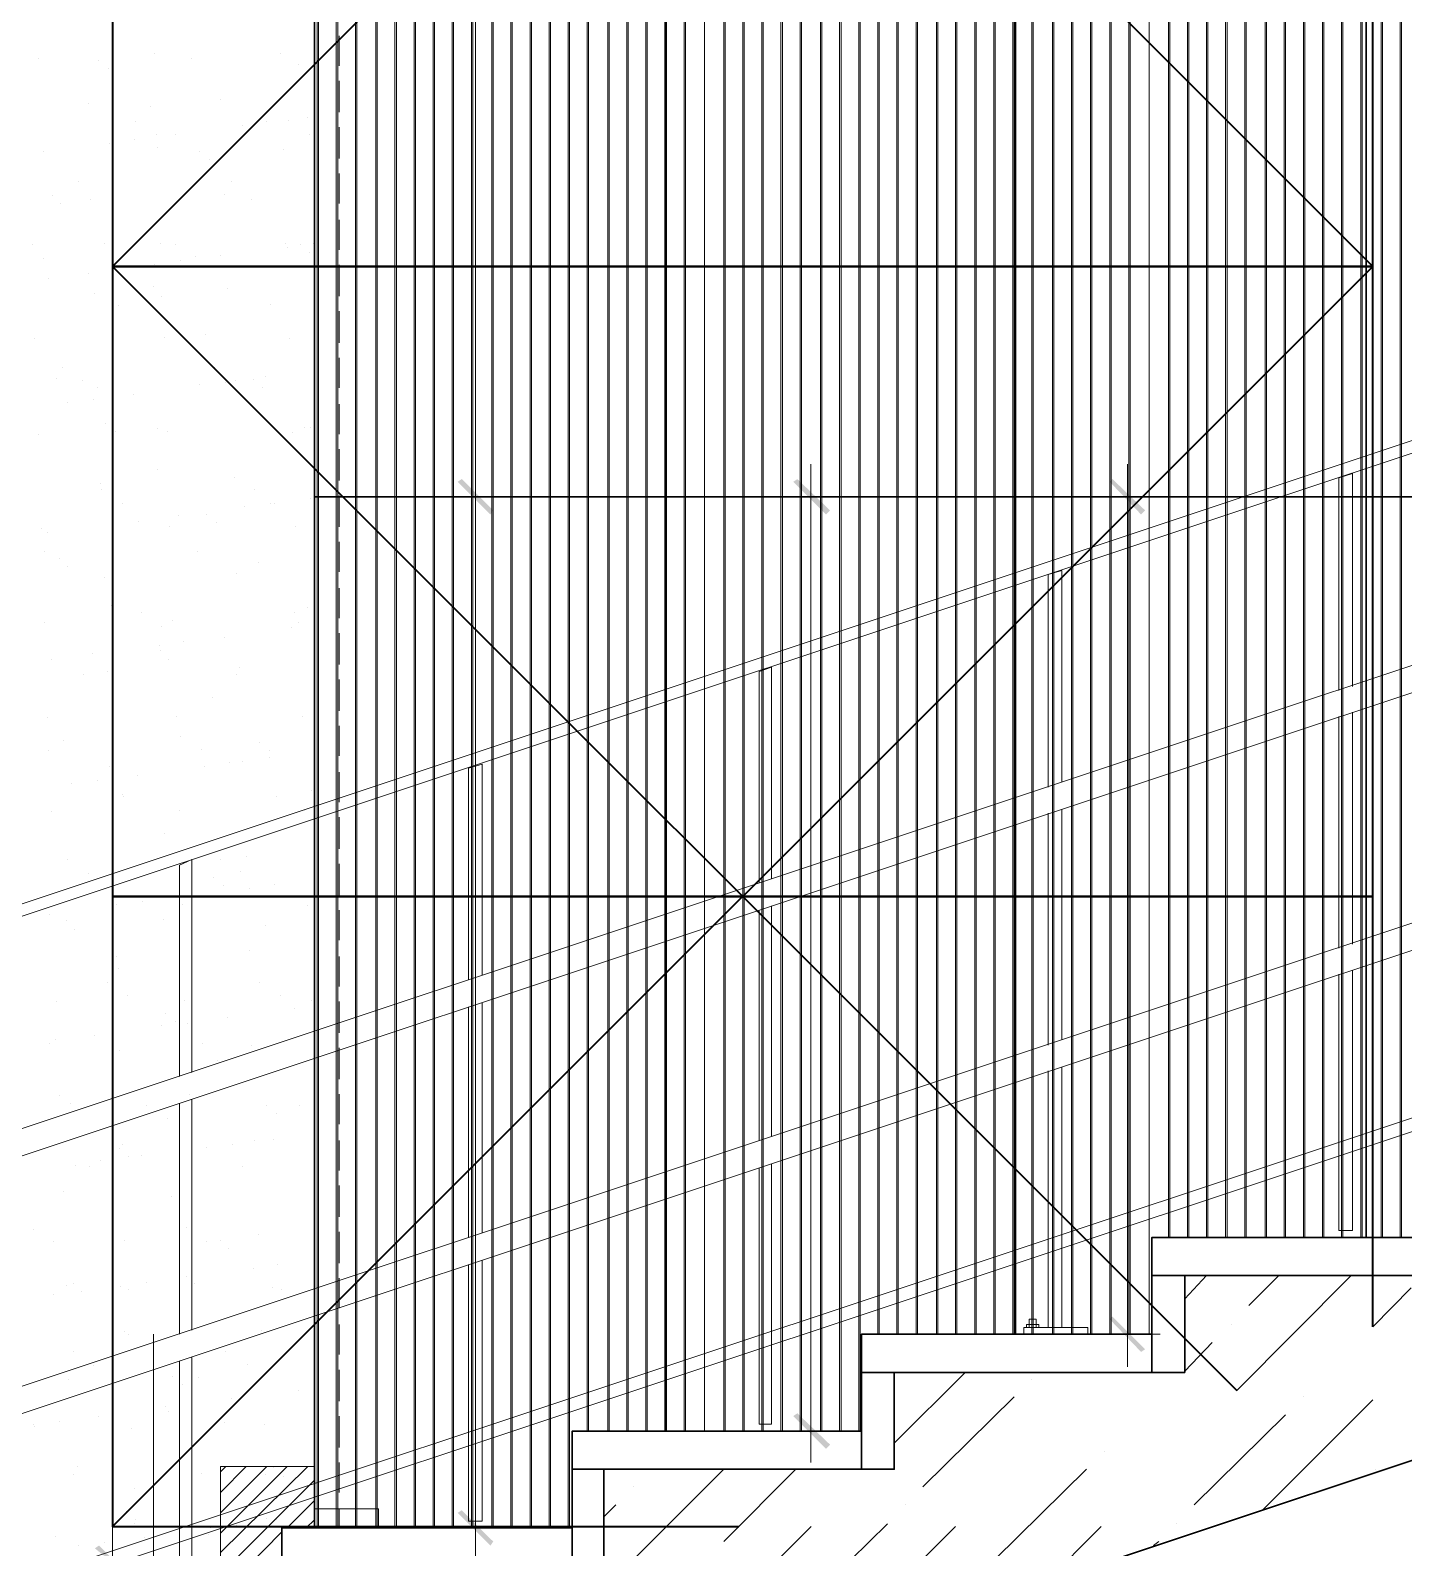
# Model space of a CAD drawing. Header units: millimetres. Extents: x -356862 to 418287, y 0 to 839748.
# Drawn here: x 378689 to 380869, y 769067 to 771476 of the extents above; entities that cross this region are included whole.
import ezdxf

# ---------------------------------------------------------------- set-up
doc = ezdxf.new("R2010")
doc.units = ezdxf.units.MM
doc.layers.add('PDF _Геометрия', color=7, linetype='Continuous', true_color=0xbababa)
doc.layers.add('PDF _Сплошная заливка', color=7, linetype='Continuous', true_color=0xf50000)

msp = doc.modelspace()

# ---------------------------------------------------------------- linework, layer by layer
at = {"color": 1, "lineweight": 35}
for points in [[(378819.5031, 771100.7269), (380819.5031, 773100.7269)], [(378819.5031, 773100.7269), (380819.5031, 771100.7269)], [(378819.5031, 769100.7269), (380819.5031, 771100.7269)], [(378819.5031, 771100.7269), (380603.6319, 769316.598)], [(380819.5031, 769417.613), (380819.5031, 770100.7269), (378819.5031, 770100.7269), (378819.5031, 769100.7269), (379813.2386, 769100.7269)]]:
    msp.add_lwpolyline(points, dxfattribs=at)
for points in [[(378819.5031, 771100.7269), (380819.5031, 771100.7269), (380819.5031, 772100.7269), (378819.5031, 772100.7269)], [(378819.5031, 770100.7269), (380819.5031, 770100.7269), (380819.5031, 771100.7269), (378819.5031, 771100.7269)]]:
    msp.add_lwpolyline(points, close=True, dxfattribs=at)
at = {"layer": 'PDF _Геометрия', "color": 150, "lineweight": 30, "true_color": 0x0080ff}
for points in [[(379139.9154, 776468.0223), (379139.9154, 769098.5377), (379087.9567, 769098.5377), (379087.9567, 768944.8264), (378628.9876, 768944.8264), (378628.9876, 776463.6924)], [(379139.9154, 773701.2181), (382413.3175, 773701.2181), (382413.3175, 770172.3522), (382311.5649, 770172.3522), (382311.5649, 770018.6408), (381850.4309, 770018.6408), (381850.4309, 769867.0944), (381389.2969, 769867.0944), (381389.2969, 769713.3831), (380930.3278, 769713.3831), (380930.3278, 769559.6718), (380469.1938, 769559.6718), (380469.1938, 769405.9604), (380008.0598, 769405.9604), (380008.0598, 769252.2491), (379549.0907, 769252.2491), (379549.0907, 769098.5377), (379139.9154, 769098.5377)]]:
    msp.add_lwpolyline(points, close=True, dxfattribs=at)
at = {"layer": 'PDF _Геометрия', "color": 8, "lineweight": 25, "true_color": 0x767676}
msp.add_lwpolyline([(378628.9876, 776463.6924), (379139.9154, 776468.0223), (379139.9154, 769098.5377), (379087.9567, 769098.5377), (379087.9567, 768944.8264), (378628.9876, 768944.8264)], close=True, dxfattribs=at)
at = {"layer": 'PDF _Геометрия', "color": 7, "lineweight": 9}
for points in [[(379139.9154, 776463.6924), (379139.9154, 769098.5377)], [(378884.4515, 769031.4243), (378884.4515, 769405.9604)]]:
    msp.add_lwpolyline(points, dxfattribs=at)
at = {"layer": 'PDF _Геометрия', "lineweight": 5}
for points in [[(391471.4618, 774333.3831), (378464.4515, 769999.1563), (378464.4515, 770018.6408), (391471.4618, 774355.0326)], [(378618.1629, 769713.3831), (378624.6577, 769693.8986), (378631.1526, 769674.414), (391480.1216, 773956.6821), (391473.6268, 773976.1666), (391467.1319, 773995.6511)], [(378618.1629, 769304.2078), (378624.6577, 769284.7233), (378631.1526, 769265.2388), (391480.1216, 773547.5068), (391473.6268, 773566.9913), (391467.1319, 773586.4759)], [(391302.5959, 773198.9501), (378434.1422, 768912.3522), (378434.1422, 768934.0017), (391302.5959, 773220.5996)]]:
    msp.add_lwpolyline(points, close=True, dxfattribs=at)
at = {"layer": 'PDF _Геометрия', "color": 254, "lineweight": 5, "true_color": 0xdcdcdc}
for points in [[(379144.2453, 769098.5377), (379144.2453, 773701.2181)], [(379174.5546, 769098.5377), (379174.5546, 773701.2181)], [(379204.8639, 769098.5377), (379204.8639, 773701.2181)], [(379239.5031, 769098.5377), (379239.5031, 773701.2181)], [(379269.8123, 769098.5377), (379269.8123, 773701.2181)], [(379300.1216, 769098.5377), (379300.1216, 773701.2181)], [(379328.266, 769098.5377), (379328.266, 773701.2181)], [(379358.5752, 769098.5377), (379358.5752, 773701.2181)], [(379388.8845, 769098.5377), (379388.8845, 773701.2181)], [(379423.5237, 769098.5377), (379423.5237, 773701.2181)], [(379453.833, 769098.5377), (379453.833, 773701.2181)], [(379484.1422, 769098.5377), (379484.1422, 773701.2181)], [(379512.2866, 769098.5377), (379512.2866, 773088.5377)], [(379542.5959, 769098.5377), (379542.5959, 773088.5377)], [(379572.9051, 769252.2491), (379572.9051, 773088.5377)], [(379607.5443, 769252.2491), (379607.5443, 773088.5377)], [(379637.8536, 769252.2491), (379637.8536, 773088.5377)], [(379668.1629, 769252.2491), (379668.1629, 773088.5377)], [(379696.3072, 769252.2491), (379696.3072, 773088.5377)], [(379726.6165, 769252.2491), (379726.6165, 773088.5377)], [(379759.0907, 769252.2491), (379759.0907, 773088.5377)], [(379791.5649, 769252.2491), (379791.5649, 773088.5377)], [(379821.8742, 769252.2491), (379821.8742, 773088.5377)], [(379850.0185, 769252.2491), (379850.0185, 773088.5377)], [(379880.3278, 769252.2491), (379880.3278, 773088.5377)], [(379910.6371, 769252.2491), (379910.6371, 773088.5377)], [(379945.2763, 769252.2491), (379945.2763, 773088.5377)], [(379975.5855, 769252.2491), (379975.5855, 773088.5377)], [(380005.8948, 769252.2491), (380005.8948, 773088.5377)], [(380034.0391, 769405.9604), (380034.0391, 773088.5377)], [(380064.3484, 769405.9604), (380064.3484, 773088.5377)], [(380094.6577, 769405.9604), (380094.6577, 773088.5377)], [(380129.2969, 769405.9604), (380129.2969, 773088.5377)], [(380159.6062, 769405.9604), (380159.6062, 773088.5377)], [(380189.9154, 769405.9604), (380189.9154, 773088.5377)], [(380218.0598, 769405.9604), (380218.0598, 773088.5377)], [(380248.369, 769405.9604), (380248.369, 773088.5377)], [(380278.6783, 769405.9604), (380278.6783, 773088.5377)], [(380313.3175, 769405.9604), (380313.3175, 773088.5377)], [(380343.6268, 769405.9604), (380343.6268, 773088.5377)], [(380373.9361, 769405.9604), (380373.9361, 773088.5377)], [(380402.0804, 769405.9604), (380402.0804, 773088.5377)], [(380432.3897, 769405.9604), (380432.3897, 773088.5377)], [(380464.8639, 769405.9604), (380464.8639, 773088.5377)], [(380497.3381, 769559.6718), (380497.3381, 773088.5377)], [(380527.6474, 769559.6718), (380527.6474, 773088.5377)], [(380555.7917, 769559.6718), (380555.7917, 773088.5377)], [(380586.101, 769559.6718), (380586.101, 773088.5377)], [(380616.4103, 769559.6718), (380616.4103, 773088.5377)], [(380651.0495, 769559.6718), (380651.0495, 773088.5377)], [(380681.3587, 769559.6718), (380681.3587, 773088.5377)], [(380711.668, 769559.6718), (380711.668, 773088.5377)], [(380739.8123, 769559.6718), (380739.8123, 773088.5377)], [(380770.1216, 769559.6718), (380770.1216, 773088.5377)], [(380800.4309, 769559.6718), (380800.4309, 773088.5377)], [(380835.0701, 769559.6718), (380835.0701, 773088.5377)], [(380865.3794, 769559.6718), (380865.3794, 773088.5377)]]:
    msp.add_lwpolyline(points, dxfattribs=at)
for points in [[(379146.4103, 773701.2181), (379146.4103, 769098.5377)], [(379176.7196, 773701.2181), (379176.7196, 769098.5377)], [(379207.0288, 773701.2181), (379207.0288, 769098.5377)], [(379237.3381, 773701.2181), (379237.3381, 769098.5377)], [(379267.6474, 773701.2181), (379267.6474, 769098.5377)], [(379297.9567, 773701.2181), (379297.9567, 769098.5377)], [(379330.4309, 773701.2181), (379330.4309, 769098.5377)], [(379360.7402, 773701.2181), (379360.7402, 769098.5377)], [(379391.0495, 773701.2181), (379391.0495, 769098.5377)], [(379421.3587, 773701.2181), (379421.3587, 769098.5377)], [(379451.668, 773701.2181), (379451.668, 769098.5377)], [(379481.9773, 773701.2181), (379481.9773, 769098.5377)], [(379514.4515, 773088.5377), (379514.4515, 769098.5377)], [(379544.7608, 773088.5377), (379544.7608, 769098.5377)], [(379575.0701, 773088.5377), (379575.0701, 769252.2491)], [(379605.3794, 773088.5377), (379605.3794, 769252.2491)], [(379635.6886, 773088.5377), (379635.6886, 769252.2491)], [(379665.9979, 773088.5377), (379665.9979, 769252.2491)], [(379698.4721, 773088.5377), (379698.4721, 769252.2491)], [(379728.7814, 773088.5377), (379728.7814, 769252.2491)], [(379759.0907, 773088.5377), (379759.0907, 769252.2491)], [(379789.4, 773088.5377), (379789.4, 769252.2491)], [(379819.7093, 773088.5377), (379819.7093, 769252.2491)], [(379852.1835, 773088.5377), (379852.1835, 769252.2491)], [(379882.4928, 773088.5377), (379882.4928, 769252.2491)], [(379912.802, 773088.5377), (379912.802, 769252.2491)], [(379943.1113, 773088.5377), (379943.1113, 769252.2491)], [(379973.4206, 773088.5377), (379973.4206, 769252.2491)], [(380003.7299, 773088.5377), (380003.7299, 769252.2491)], [(380036.2041, 773088.5377), (380036.2041, 769405.9604)], [(380066.5134, 773088.5377), (380066.5134, 769405.9604)], [(380096.8227, 773088.5377), (380096.8227, 769405.9604)], [(380127.1319, 773088.5377), (380127.1319, 769405.9604)], [(380157.4412, 773088.5377), (380157.4412, 769405.9604)], [(380187.7505, 773088.5377), (380187.7505, 769405.9604)], [(380220.2247, 773088.5377), (380220.2247, 769405.9604)], [(380250.534, 773088.5377), (380250.534, 769405.9604)], [(380280.8433, 773088.5377), (380280.8433, 769405.9604)], [(380311.1526, 773088.5377), (380311.1526, 769405.9604)], [(380341.4618, 773088.5377), (380341.4618, 769405.9604)], [(380371.7711, 773088.5377), (380371.7711, 769405.9604)], [(380404.2453, 773088.5377), (380404.2453, 769405.9604)], [(380434.5546, 773088.5377), (380434.5546, 769405.9604)], [(380464.8639, 773088.5377), (380464.8639, 769405.9604)], [(380495.1732, 773088.5377), (380495.1732, 769559.6718)], [(380525.4824, 773088.5377), (380525.4824, 769559.6718)], [(380557.9567, 773088.5377), (380557.9567, 769559.6718)], [(380588.266, 773088.5377), (380588.266, 769559.6718)], [(380618.5752, 773088.5377), (380618.5752, 769559.6718)], [(380648.8845, 773088.5377), (380648.8845, 769559.6718)], [(380679.1938, 773088.5377), (380679.1938, 769559.6718)], [(380709.5031, 773088.5377), (380709.5031, 769559.6718)], [(380741.9773, 773088.5377), (380741.9773, 769559.6718)], [(380772.2866, 773088.5377), (380772.2866, 769559.6718)], [(380802.5959, 773088.5377), (380802.5959, 769559.6718)], [(380832.9051, 773088.5377), (380832.9051, 769559.6718)], [(380863.2144, 773088.5377), (380863.2144, 769559.6718)]]:
    msp.add_lwpolyline(points, close=True, dxfattribs=at)
at = {"layer": 'PDF _Геометрия', "color": 7, "lineweight": 18}
for points in [[(379395.3794, 773140.4965), (379395.3794, 770685.445)], [(379395.3794, 770787.1975), (379395.3794, 769048.7439)], [(379927.9567, 769202.4553), (379927.9567, 770787.1975)], [(380430.2247, 769354.0017), (380430.2247, 770787.1975)], [(379793.7299, 770735.2388), (379979.9154, 770735.2388)], [(380241.8742, 770735.2388), (380482.1835, 770735.2388)], [(380579.6062, 770735.2388), (381148.9876, 770735.2388)], [(380289.5031, 769405.9604), (380482.1835, 769405.9604)], [(378819.5031, 769345.3419), (378819.5031, 769042.2491)], [(379830.534, 769252.2491), (379979.9154, 769252.2491)], [(378819.5031, 768895.0326), (378819.5031, 769094.2078)], [(379191.8742, 769098.5377), (379447.3381, 769098.5377)]]:
    msp.add_lwpolyline(points, dxfattribs=at)
at = {"layer": 'PDF _Геометрия', "color": 150, "lineweight": 30, "true_color": 0x0080ff}
for points in [[(379696.3072, 769252.2491), (379696.3072, 773088.5377)], [(380252.6989, 769405.9604), (380252.6989, 773088.5377)], [(380809.0907, 769559.6718), (380809.0907, 773088.5377)], [(379139.9154, 770735.2388), (382413.3175, 770735.2388)]]:
    msp.add_lwpolyline(points, dxfattribs=at)
at = {"layer": 'PDF _Геометрия', "color": 7, "lineweight": 30}
msp.add_lwpolyline([(380980.1216, 769499.0532), (380521.1526, 769499.0532), (380521.1526, 769345.3419), (380060.0185, 769345.3419), (380060.0185, 769191.6305), (379598.8845, 769191.6305), (379598.8845, 769037.9192), (379139.9154, 769037.9192), (379139.9154, 768884.2078), (378678.7814, 768884.2078), (378678.7814, 768659.0532), (379241.668, 768659.0532), (391107.7505, 772614.414)], dxfattribs=at)
at = {"layer": 'PDF _Геометрия', "color": 252, "lineweight": 5, "true_color": 0x989898}
for points in [[(379178.8845, 771466.9913), (379178.8845, 771419.3625)], [(379207.0288, 771419.3625), (379207.0288, 771466.9913)], [(379178.8845, 771395.548), (379178.8845, 771345.7542)], [(379207.0288, 771345.7542), (379207.0288, 771395.548)], [(379178.8845, 771321.9398), (379178.8845, 771272.146)], [(379207.0288, 771272.146), (379207.0288, 771321.9398)], [(379178.8845, 771248.3315), (379178.8845, 771200.7027)], [(379207.0288, 771200.7027), (379207.0288, 771248.3315)], [(379178.8845, 771174.7233), (379178.8845, 771127.0944)], [(379207.0288, 771127.0944), (379207.0288, 771174.7233)], [(379178.8845, 771103.28), (379178.8845, 771053.4862)], [(379207.0288, 771053.4862), (379207.0288, 771103.28)], [(379178.8845, 771029.6718), (379178.8845, 770979.8779)], [(379207.0288, 770979.8779), (379207.0288, 771029.6718)], [(379178.8845, 770956.0635), (379178.8845, 770908.4346)], [(379207.0288, 770908.4346), (379207.0288, 770956.0635)], [(379178.8845, 770882.4553), (379178.8845, 770834.8264)], [(379207.0288, 770834.8264), (379207.0288, 770882.4553)], [(379178.8845, 770811.012), (379178.8845, 770761.2181)], [(379207.0288, 770761.2181), (379207.0288, 770811.012)], [(379178.8845, 770737.4037), (379178.8845, 770687.6099)], [(379207.0288, 770687.6099), (379207.0288, 770737.4037)], [(379178.8845, 770663.7955), (379178.8845, 770616.1666)], [(379207.0288, 770616.1666), (379207.0288, 770663.7955)], [(379178.8845, 770590.1872), (379178.8845, 770542.5584)], [(379207.0288, 770542.5584), (379207.0288, 770590.1872)], [(379178.8845, 770518.7439), (379178.8845, 770468.9501)], [(379207.0288, 770468.9501), (379207.0288, 770518.7439)], [(379178.8845, 770445.1357), (379178.8845, 770395.3419)], [(379207.0288, 770395.3419), (379207.0288, 770445.1357)], [(379178.8845, 770371.5274), (379178.8845, 770323.8986)], [(379207.0288, 770323.8986), (379207.0288, 770371.5274)], [(379178.8845, 770297.9192), (379178.8845, 770250.2903)], [(379207.0288, 770250.2903), (379207.0288, 770297.9192)], [(379178.8845, 770226.4759), (379178.8845, 770176.6821)], [(379207.0288, 770176.6821), (379207.0288, 770226.4759)], [(379178.8845, 770152.8676), (379178.8845, 770103.0738)], [(379207.0288, 770103.0738), (379207.0288, 770152.8676)], [(379178.8845, 770079.2594), (379178.8845, 770031.6305)], [(379207.0288, 770031.6305), (379207.0288, 770079.2594)], [(379178.8845, 770005.6511), (379178.8845, 769958.0223)], [(379207.0288, 769958.0223), (379207.0288, 770005.6511)], [(379178.8845, 769934.2078), (379178.8845, 769884.414)], [(379207.0288, 769884.414), (379207.0288, 769934.2078)], [(379178.8845, 769860.5996), (379178.8845, 769810.8058)], [(379207.0288, 769810.8058), (379207.0288, 769860.5996)], [(379178.8845, 769786.9913), (379178.8845, 769739.3625)], [(379207.0288, 769739.3625), (379207.0288, 769786.9913)], [(379178.8845, 769713.3831), (379178.8845, 769665.7542)], [(379207.0288, 769665.7542), (379207.0288, 769713.3831)], [(379178.8845, 769641.9398), (379178.8845, 769592.146)], [(379207.0288, 769592.146), (379207.0288, 769641.9398)], [(379178.8845, 769568.3315), (379178.8845, 769518.5377)], [(379207.0288, 769518.5377), (379207.0288, 769568.3315)], [(379178.8845, 769494.7233), (379178.8845, 769447.0944)], [(379207.0288, 769447.0944), (379207.0288, 769494.7233)], [(379178.8845, 769421.1151), (379178.8845, 769373.4862)], [(379207.0288, 769373.4862), (379207.0288, 769421.1151)], [(379178.8845, 769349.6718), (379178.8845, 769299.8779)], [(379207.0288, 769299.8779), (379207.0288, 769349.6718)], [(379178.8845, 769276.0635), (379178.8845, 769226.2697)], [(379207.0288, 769226.2697), (379207.0288, 769276.0635)], [(379178.8845, 769202.4553), (379178.8845, 769154.8264)], [(379207.0288, 769154.8264), (379207.0288, 769202.4553)], [(379178.8845, 769128.847), (379178.8845, 769098.5377)], [(379207.0288, 769098.5377), (379207.0288, 769128.847)]]:
    msp.add_lwpolyline(points, dxfattribs=at)
at = {"layer": 'PDF _Геометрия', "color": 24, "lineweight": 18, "true_color": 0xa12502}
for points in [[(378702.5959, 771430.1872), (378702.5959, 771430.1872)], [(378797.8536, 771428.0223), (378797.8536, 771428.0223)], [(378886.6165, 771438.847), (378886.6165, 771438.847)], [(378945.0701, 771430.1872), (378945.0701, 771430.1872)], [(379085.7917, 771438.847), (379085.7917, 771438.847)], [(379113.9361, 771421.5274), (379113.9361, 771421.5274)], [(378813.0082, 771415.0326), (378813.0082, 771415.0326)], [(378780.534, 771358.7439), (378780.534, 771358.7439)], [(378880.1216, 771354.414), (378880.1216, 771354.414)], [(378990.534, 771365.2388), (378990.534, 771365.2388)], [(378856.3072, 771330.5996), (378856.3072, 771330.5996)], [(379025.1732, 771324.1047), (379025.1732, 771324.1047)], [(379064.1422, 771330.5996), (379064.1422, 771330.5996)], [(379098.7814, 771332.7645), (379098.7814, 771332.7645)], [(379129.0907, 771337.0944), (379129.0907, 771337.0944)], [(378854.1422, 771302.4553), (378854.1422, 771302.4553)], [(378888.7814, 771311.1151), (378888.7814, 771311.1151)], [(378919.0907, 771311.1151), (378919.0907, 771311.1151)], [(379131.2556, 771311.1151), (379131.2556, 771311.1151)], [(378709.0907, 771282.9707), (378709.0907, 771282.9707)], [(378815.1732, 771295.9604), (378815.1732, 771295.9604)], [(378890.9464, 771289.4656), (378890.9464, 771289.4656)], [(378958.0598, 771282.9707), (378958.0598, 771282.9707)], [(379090.1216, 771287.3006), (379090.1216, 771287.3006)], [(378973.2144, 771269.981), (378973.2144, 771269.981)], [(378765.3794, 771235.3419), (378765.3794, 771235.3419)], [(379007.8536, 771235.3419), (379007.8536, 771235.3419)], [(378724.2453, 771213.6924), (378724.2453, 771213.6924)], [(378784.8639, 771207.1975), (378784.8639, 771207.1975)], [(378997.0288, 771215.8573), (378997.0288, 771215.8573)], [(379040.3278, 771207.1975), (379040.3278, 771207.1975)], [(378737.235, 771200.7027), (378737.235, 771200.7027)], [(378691.7711, 771135.7542), (378691.7711, 771135.7542)], [(378806.5134, 771137.9192), (378806.5134, 771137.9192)], [(378895.2763, 771137.9192), (378895.2763, 771137.9192)], [(378919.0907, 771135.7542), (378919.0907, 771135.7542)], [(379094.4515, 771137.9192), (379094.4515, 771137.9192)], [(379096.6165, 771131.4243), (379096.6165, 771131.4243)], [(379118.266, 771135.7542), (379118.266, 771135.7542)], [(379137.7505, 771137.9192), (379137.7505, 771137.9192)], [(378709.0907, 771114.1047), (378709.0907, 771114.1047)], [(378927.7505, 771109.7748), (378927.7505, 771109.7748)], [(378951.5649, 771116.2697), (378951.5649, 771116.2697)], [(378990.534, 771118.4346), (378990.534, 771118.4346)], [(379131.2556, 771122.7645), (379131.2556, 771122.7645)], [(378780.534, 771090.2903), (378780.534, 771090.2903)], [(378886.6165, 771103.28), (378886.6165, 771103.28)], [(378717.7505, 771081.6305), (378717.7505, 771081.6305)], [(378884.4515, 771068.6408), (378884.4515, 771068.6408)], [(379001.3587, 771066.4759), (379001.3587, 771066.4759)], [(378791.3587, 771057.8161), (378791.3587, 771057.8161)], [(378828.1629, 771038.3315), (378828.1629, 771038.3315)], [(378897.4412, 771053.4862), (378897.4412, 771053.4862)], [(379070.6371, 771040.4965), (379070.6371, 771040.4965)], [(378901.7711, 770988.5377), (378901.7711, 770988.5377)], [(378966.7196, 770992.8676), (378966.7196, 770992.8676)], [(378696.101, 770986.3728), (378696.101, 770986.3728)], [(379100.9464, 770986.3728), (379100.9464, 770986.3728)], [(378739.4, 770940.9089), (378739.4, 770940.9089)], [(378981.8742, 770940.9089), (378981.8742, 770940.9089)], [(378730.7402, 770923.5893), (378730.7402, 770923.5893)], [(378771.8742, 770919.2594), (378771.8742, 770919.2594)], [(378999.1938, 770917.0944), (378999.1938, 770917.0944)], [(379005.6886, 770914.9295), (379005.6886, 770914.9295)], [(379014.3484, 770919.2594), (379014.3484, 770919.2594)], [(379042.4928, 770921.4243), (379042.4928, 770921.4243)], [(379061.9773, 770925.7542), (379061.9773, 770925.7542)], [(378795.6886, 770908.4346), (378795.6886, 770908.4346)], [(378851.9773, 770897.6099), (378851.9773, 770897.6099)], [(378958.0598, 770912.7645), (378958.0598, 770912.7645)], [(379057.6474, 770908.4346), (379057.6474, 770908.4346)], [(378748.0598, 770884.6202), (378748.0598, 770884.6202)], [(378789.1938, 770888.9501), (378789.1938, 770888.9501)], [(378808.6783, 770852.146), (378808.6783, 770852.146)], [(378890.9464, 770843.4862), (378890.9464, 770843.4862)], [(379124.7608, 770845.6511), (379124.7608, 770845.6511)], [(379133.4206, 770845.6511), (379133.4206, 770845.6511)], [(378702.5959, 770834.8264), (378702.5959, 770834.8264)], [(378823.833, 770839.1563), (378823.833, 770839.1563)], [(378906.101, 770839.1563), (378906.101, 770839.1563)], [(379105.2763, 770836.9913), (379105.2763, 770836.9913)], [(378890.9464, 770778.5377), (378890.9464, 770778.5377)], [(378800.0185, 770756.8882), (378800.0185, 770756.8882)], [(378802.1835, 770746.0635), (378802.1835, 770746.0635)], [(379012.1835, 770765.548), (379012.1835, 770765.548)], [(379044.6577, 770746.0635), (379044.6577, 770746.0635)], [(378834.6577, 770724.414), (378834.6577, 770724.414)], [(379070.6371, 770724.414), (379070.6371, 770724.414)], [(379077.1319, 770724.414), (379077.1319, 770724.414)], [(379133.4206, 770733.0738), (379133.4206, 770733.0738)], [(378923.4206, 770704.9295), (378923.4206, 770704.9295)], [(378968.8845, 770707.0944), (378968.8845, 770707.0944)], [(379029.5031, 770720.0841), (379029.5031, 770720.0841)], [(378706.9257, 770685.445), (378706.9257, 770685.445)], [(378715.5855, 770678.9501), (378715.5855, 770678.9501)], [(378819.5031, 770691.9398), (378819.5031, 770691.9398)], [(378860.6371, 770696.2697), (378860.6371, 770696.2697)], [(378910.4309, 770687.6099), (378910.4309, 770687.6099)], [(378984.0391, 770694.1047), (378984.0391, 770694.1047)], [(379109.6062, 770687.6099), (379109.6062, 770687.6099)], [(378711.2556, 770648.6408), (378711.2556, 770648.6408)], [(378735.0701, 770637.8161), (378735.0701, 770637.8161)], [(378953.7299, 770648.6408), (378953.7299, 770648.6408)], [(379051.1526, 770631.3212), (379051.1526, 770631.3212)], [(378748.0598, 770624.8264), (378748.0598, 770624.8264)], [(378806.5134, 770607.5068), (378806.5134, 770607.5068)], [(379016.5134, 770614.0017), (379016.5134, 770614.0017)], [(378817.3381, 770562.0429), (378817.3381, 770562.0429)], [(379129.0907, 770559.8779), (379129.0907, 770559.8779)], [(378711.2556, 770536.0635), (378711.2556, 770536.0635)], [(378864.967, 770551.2181), (378864.967, 770551.2181)], [(378897.4412, 770529.5687), (378897.4412, 770529.5687)], [(378914.7608, 770538.2285), (378914.7608, 770538.2285)], [(379107.4412, 770551.2181), (379107.4412, 770551.2181)], [(379113.9361, 770536.0635), (379113.9361, 770536.0635)], [(378932.0804, 770505.7542), (378932.0804, 770505.7542)], [(378997.0288, 770512.2491), (378997.0288, 770512.2491)], [(379103.1113, 770527.4037), (379103.1113, 770527.4037)], [(378787.0288, 770486.2697), (378787.0288, 770486.2697)], [(378893.1113, 770499.2594), (378893.1113, 770499.2594)], [(378895.2763, 770490.5996), (378895.2763, 770490.5996)], [(378722.0804, 770477.6099), (378722.0804, 770477.6099)], [(378810.8433, 770458.1254), (378810.8433, 770458.1254)], [(378908.266, 770477.6099), (378908.266, 770477.6099)], [(379020.8433, 770464.6202), (379020.8433, 770464.6202)], [(378774.0391, 770453.7955), (378774.0391, 770453.7955)], [(379016.5134, 770453.7955), (379016.5134, 770453.7955)], [(378977.5443, 770416.9913), (378977.5443, 770416.9913)], [(378715.5855, 770384.5171), (378715.5855, 770384.5171)], [(378921.2556, 770386.6821), (378921.2556, 770386.6821)], [(379120.4309, 770386.6821), (379120.4309, 770386.6821)], [(378741.5649, 770347.713), (378741.5649, 770347.713)], [(378927.7505, 770354.2078), (378927.7505, 770354.2078)], [(379053.3175, 770345.548), (379053.3175, 770345.548)], [(378717.7505, 770332.5584), (378717.7505, 770332.5584)], [(378960.2247, 770334.7233), (378960.2247, 770334.7233)], [(379005.6886, 770313.0738), (379005.6886, 770313.0738)], [(379025.1732, 770315.2388), (379025.1732, 770315.2388)], [(379068.4721, 770332.5584), (379068.4721, 770332.5584)], [(379068.4721, 770321.7336), (379068.4721, 770321.7336)], [(378815.1732, 770306.579), (378815.1732, 770306.579)], [(378858.4721, 770293.5893), (378858.4721, 770293.5893)], [(378964.5546, 770306.579), (378964.5546, 770306.579)], [(378754.5546, 770280.5996), (378754.5546, 770280.5996)], [(378795.6886, 770284.9295), (378795.6886, 770284.9295)], [(378819.5031, 770276.2697), (378819.5031, 770276.2697)], [(379135.5855, 770269.7748), (379135.5855, 770269.7748)], [(378834.6577, 770263.28), (378834.6577, 770263.28)], [(378836.8227, 770258.9501), (378836.8227, 770258.9501)], [(379079.2969, 770258.9501), (379079.2969, 770258.9501)], [(378722.0804, 770235.1357), (378722.0804, 770235.1357)], [(378925.5855, 770237.3006), (378925.5855, 770237.3006)], [(379124.7608, 770237.3006), (379124.7608, 770237.3006)], [(378901.7711, 770200.4965), (378901.7711, 770200.4965)], [(378748.0598, 770159.3625), (378748.0598, 770159.3625)], [(378819.5031, 770157.1975), (378819.5031, 770157.1975)], [(378990.534, 770159.3625), (378990.534, 770159.3625)], [(379031.668, 770163.6924), (379031.668, 770163.6924)], [(378780.534, 770137.713), (378780.534, 770137.713)], [(378979.7093, 770131.2181), (378979.7093, 770131.2181)], [(379023.0082, 770139.8779), (379023.0082, 770139.8779)], [(379077.1319, 770120.3934), (379077.1319, 770120.3934)], [(378929.9154, 770100.9089), (378929.9154, 770100.9089)], [(378994.8639, 770118.2285), (378994.8639, 770118.2285)], [(379035.9979, 770113.8986), (379035.9979, 770113.8986)], [(378719.9154, 770072.7645), (378719.9154, 770072.7645)], [(378726.4103, 770085.7542), (378726.4103, 770085.7542)], [(378825.9979, 770087.9192), (378825.9979, 770087.9192)], [(378867.1319, 770092.2491), (378867.1319, 770092.2491)], [(378929.9154, 770087.9192), (378929.9154, 770087.9192)], [(379129.0907, 770085.7542), (379129.0907, 770085.7542)], [(378745.8948, 770061.9398), (378745.8948, 770061.9398)], [(378758.8845, 770048.9501), (378758.8845, 770048.9501)], [(378899.6062, 770064.1047), (378899.6062, 770064.1047)], [(379061.9773, 770055.445), (379061.9773, 770055.445)], [(378825.9979, 770005.6511), (378825.9979, 770005.6511)], [(379035.9979, 770014.3109), (379035.9979, 770014.3109)], [(378828.1629, 769986.1666), (378828.1629, 769986.1666)], [(379139.9154, 769984.0017), (379139.9154, 769984.0017)], [(378810.8433, 769964.5171), (378810.8433, 769964.5171)], [(379053.3175, 769964.5171), (379053.3175, 769964.5171)], [(378730.7402, 769934.2078), (378730.7402, 769934.2078)], [(378843.3175, 769942.8676), (378843.3175, 769942.8676)], [(378934.2453, 769936.3728), (378934.2453, 769936.3728)], [(379085.7917, 769942.8676), (379085.7917, 769942.8676)], [(379135.5855, 769936.3728), (379135.5855, 769936.3728)], [(378903.9361, 769914.7233), (378903.9361, 769914.7233)], [(379001.3587, 769908.2285), (379001.3587, 769908.2285)], [(379107.4412, 769923.3831), (379107.4412, 769923.3831)], [(378791.3587, 769880.0841), (378791.3587, 769880.0841)], [(378897.4412, 769895.2388), (378897.4412, 769895.2388)], [(378919.0907, 769901.7336), (378919.0907, 769901.7336)], [(378938.5752, 769899.5687), (378938.5752, 769899.5687)], [(378719.9154, 769867.0944), (378719.9154, 769867.0944)], [(378728.5752, 769873.5893), (378728.5752, 769873.5893)], [(378830.3278, 769856.2697), (378830.3278, 769856.2697)], [(378962.3897, 769867.0944), (378962.3897, 769867.0944)], [(379040.3278, 769864.9295), (379040.3278, 769864.9295)], [(378986.2041, 769841.1151), (378986.2041, 769841.1151)], [(378735.0701, 769784.8264), (378735.0701, 769784.8264)], [(378940.7402, 769786.9913), (378940.7402, 769786.9913)], [(379139.9154, 769786.9913), (379139.9154, 769786.9913)], [(378752.3897, 769771.8367), (378752.3897, 769771.8367)], [(378873.6268, 769769.6718), (378873.6268, 769769.6718)], [(379064.1422, 769769.6718), (379064.1422, 769769.6718)], [(379116.101, 769769.6718), (379116.101, 769769.6718)], [(378906.101, 769748.0223), (378906.101, 769748.0223)], [(379079.2969, 769756.6821), (379079.2969, 769756.6821)], [(379044.6577, 769713.3831), (379044.6577, 769713.3831)], [(379074.967, 769715.548), (379074.967, 769715.548)], [(378830.3278, 769700.3934), (378830.3278, 769700.3934)], [(378834.6577, 769706.8882), (378834.6577, 769706.8882)], [(378845.4824, 769687.4037), (378845.4824, 769687.4037)], [(378864.967, 769689.5687), (378864.967, 769689.5687)], [(378968.8845, 769702.5584), (378968.8845, 769702.5584)], [(379010.0185, 769706.8882), (379010.0185, 769706.8882)], [(378761.0495, 769674.414), (378761.0495, 769674.414)], [(378782.6989, 769672.2491), (378782.6989, 769672.2491)], [(378800.0185, 769680.9089), (378800.0185, 769680.9089)], [(379025.1732, 769672.2491), (379025.1732, 769672.2491)], [(378741.5649, 769633.28), (378741.5649, 769633.28)], [(378912.5959, 769624.6202), (378912.5959, 769624.6202)], [(378945.0701, 769637.6099), (378945.0701, 769637.6099)], [(378693.9361, 769572.6614), (378693.9361, 769572.6614)], [(378936.4103, 769574.8264), (378936.4103, 769574.8264)], [(378726.4103, 769553.1769), (378726.4103, 769553.1769)], [(378838.9876, 769555.3419), (378838.9876, 769555.3419)], [(378968.8845, 769553.1769), (378968.8845, 769553.1769)], [(378990.534, 769555.3419), (378990.534, 769555.3419)], [(379003.5237, 769542.3522), (379003.5237, 769542.3522)], [(379051.1526, 769564.0017), (379051.1526, 769564.0017)], [(378936.4103, 769496.8882), (378936.4103, 769496.8882)], [(379042.4928, 769509.8779), (379042.4928, 769509.8779)], [(379081.4618, 769516.3728), (379081.4618, 769516.3728)], [(378745.8948, 769483.8986), (378745.8948, 769483.8986)], [(378756.7196, 769486.0635), (378756.7196, 769486.0635)], [(378769.7093, 769473.0738), (378769.7093, 769473.0738)], [(378832.4928, 769481.7336), (378832.4928, 769481.7336)], [(378845.4824, 769477.4037), (378845.4824, 769477.4037)], [(378873.6268, 769488.2285), (378873.6268, 769488.2285)], [(378949.4, 769486.0635), (378949.4, 769486.0635)], [(379072.802, 769479.5687), (379072.802, 769479.5687)], [(379087.9567, 769477.4037), (379087.9567, 769477.4037)], [(378726.4103, 769468.7439), (378726.4103, 769468.7439)], [(378838.9876, 769410.2903), (378838.9876, 769410.2903)], [(378845.4824, 769405.9604), (378845.4824, 769405.9604)], [(379055.4824, 769412.4553), (379055.4824, 769412.4553)], [(378756.7196, 769377.8161), (378756.7196, 769377.8161)], [(378999.1938, 769377.8161), (378999.1938, 769377.8161)], [(378789.1938, 769356.1666), (378789.1938, 769356.1666)], [(379033.833, 769358.3315), (379033.833, 769358.3315)], [(378750.2247, 769334.5171), (378750.2247, 769334.5171)], [(378914.7608, 769338.847), (378914.7608, 769338.847)], [(378929.9154, 769325.8573), (378929.9154, 769325.8573)], [(378955.8948, 769336.6821), (378955.8948, 769336.6821)], [(379007.8536, 769304.2078), (379007.8536, 769304.2078)], [(379113.9361, 769317.1975), (379113.9361, 769317.1975)], [(378903.9361, 769291.2181), (378903.9361, 769291.2181)], [(378908.266, 769282.5584), (378908.266, 769282.5584)], [(378945.0701, 769295.548), (378945.0701, 769295.548)], [(378693.9361, 769263.0738), (378693.9361, 769263.0738)], [(378696.101, 769258.7439), (378696.101, 769258.7439)], [(378735.0701, 769267.4037), (378735.0701, 769267.4037)], [(378797.8536, 769276.0635), (378797.8536, 769276.0635)], [(378849.8123, 769256.579), (378849.8123, 769256.579)], [(378997.0288, 769265.2388), (378997.0288, 769265.2388)], [(379059.8123, 769263.0738), (379059.8123, 769263.0738)], [(378756.7196, 769182.9707), (378756.7196, 769182.9707)], [(378763.2144, 769195.9604), (378763.2144, 769195.9604)], [(378819.5031, 769182.9707), (378819.5031, 769182.9707)], [(378960.2247, 769185.1357), (378960.2247, 769185.1357)], [(379061.9773, 769182.9707), (379061.9773, 769182.9707)], [(379074.967, 769193.7955), (379074.967, 769193.7955)], [(379090.1216, 769180.8058), (379090.1216, 769180.8058)], [(378854.1422, 769161.3212), (378854.1422, 769161.3212)], [(379096.6165, 769163.4862), (379096.6165, 769163.4862)], [(378841.1526, 769124.5171), (378841.1526, 769124.5171)], [(378856.3072, 769111.5274), (378856.3072, 769111.5274)], [(379064.1422, 769113.6924), (379064.1422, 769113.6924)], [(379079.2969, 769111.5274), (379079.2969, 769111.5274)], [(378728.5752, 769085.548), (378728.5752, 769085.548)], [(378854.1422, 769105.0326), (378854.1422, 769105.0326)], [(378971.0495, 769087.713), (378971.0495, 769087.713)], [(378975.3794, 769098.5377), (378975.3794, 769098.5377)], [(379016.5134, 769102.8676), (379016.5134, 769102.8676)], [(378765.3794, 769070.3934), (378765.3794, 769070.3934)], [(378806.5134, 769074.7233), (378806.5134, 769074.7233)], [(378869.2969, 769083.3831), (378869.2969, 769083.3831)]]:
    msp.add_lwpolyline(points, dxfattribs=at)
at = {"layer": 'PDF _Геометрия', "lineweight": 5}
for points in [[(380765.7917, 770427.8161), (380765.7917, 770765.548), (380787.4412, 770772.0429), (380787.4412, 770434.3109)], [(380304.6577, 770274.1047), (380304.6577, 770611.8367), (380326.3072, 770618.3315), (380326.3072, 770282.7645)], [(379845.6886, 770122.5584), (379845.6886, 770458.1254), (379865.1732, 770464.6202), (379865.1732, 770129.0532)], [(380765.7917, 770386.6821), (380765.7917, 770018.6408)], [(380787.4412, 770393.1769), (380787.4412, 770025.1357)], [(379384.5546, 769968.847), (379384.5546, 770304.414), (379406.2041, 770310.9089), (379406.2041, 769975.3419)], [(380304.6577, 770232.9707), (380304.6577, 769864.9295)], [(380326.3072, 770239.4656), (380326.3072, 769873.5893)], [(378925.5855, 769815.1357), (378925.5855, 770150.7027), (378945.0701, 770159.3625), (378945.0701, 769821.6305)], [(379845.6886, 770079.2594), (379845.6886, 769713.3831)], [(379865.1732, 770085.7542), (379865.1732, 769719.8779)], [(380787.4412, 769984.0017), (380787.4412, 769570.4965), (380765.7917, 769570.4965), (380765.7917, 769977.5068)], [(379406.2041, 769932.0429), (379406.2041, 769566.1666)], [(379384.5546, 769925.548), (379384.5546, 769559.6718)], [(380304.6577, 769823.7955), (380304.6577, 769416.7852)], [(380326.3072, 769830.2903), (380326.3072, 769416.7852)], [(378925.5855, 769771.8367), (378925.5855, 769405.9604)], [(378945.0701, 769778.3315), (378945.0701, 769412.4553)], [(379865.1732, 769676.579), (379865.1732, 769263.0738), (379845.6886, 769263.0738), (379845.6886, 769670.0841)], [(379406.2041, 769522.8676), (379406.2041, 769109.3625), (379384.5546, 769109.3625), (379384.5546, 769516.3728)], [(380521.1526, 769462.2491), (380555.7917, 769499.0532)], [(380603.6319, 769316.598), (380785.2763, 769499.0532)], [(380622.9051, 769451.4243), (380670.534, 769499.0532)], [(380819.5031, 769417.613), (380880.534, 769479.5687)], [(380289.5031, 769416.7852), (380289.5031, 769421.1151), (380270.0185, 769421.1151), (380270.0185, 769416.7852)], [(380274.3484, 769421.1151), (380270.0185, 769421.1151)], [(380285.1732, 769416.7852), (380285.1732, 769429.7748), (380274.3484, 769429.7748), (380274.3484, 769416.7852)], [(380289.5031, 769421.1151), (380287.3381, 769421.1151)], [(380594.7608, 769421.1151), (380594.7608, 769421.1151)], [(380265.6886, 769405.9604), (380265.6886, 769416.7852), (380367.4412, 769416.7852), (380367.4412, 769405.9604)], [(380521.1526, 769347.5068), (380564.4515, 769392.9707)], [(378945.0701, 769369.1563), (378945.0701, 768955.6511), (378925.5855, 768955.6511), (378925.5855, 769362.6614)], [(380060.0185, 769232.7645), (380172.5959, 769345.3419)], [(380278.6783, 769334.5171), (380278.6783, 769334.5171)], [(380105.4824, 769163.4862), (380250.534, 769306.3728)], [(380644.5546, 769126.6821), (380819.5031, 769301.6305)], [(380709.5031, 769306.3728), (380709.5031, 769306.3728)], [(380536.3072, 769135.3419), (380681.3587, 769278.2285)], [(380393.4206, 769219.7748), (380393.4206, 769219.7748)], [(379265.4824, 768667.713), (379789.4, 769191.6305)], [(379789.4, 769076.8882), (379904.1422, 769191.6305)], [(380220.2247, 769048.7439), (380365.2763, 769191.6305)], [(380824.2453, 769191.6305), (380824.2453, 769191.6305)], [(379646.5134, 769163.4862), (379646.5134, 769163.4862)], [(379598.8845, 769115.8573), (379618.369, 769135.3419)], [(380077.3381, 769135.3419), (380077.3381, 769135.3419)], [(379609.7093, 768782.4553), (379927.9808, 769100.7269)], [(379904.1422, 768962.146), (380049.1938, 769105.0326)], [(379953.9361, 768897.1975), (380157.4654, 769100.7269)], [(380300.3278, 769011.9398), (380388.7203, 769100.7269)], [(380508.1629, 769105.0326), (380508.1629, 769105.0326)], [(380471.3587, 769070.3934), (380480.0185, 769076.8882)]]:
    msp.add_lwpolyline(points, dxfattribs=at)
at = {"layer": 'PDF _Геометрия', "color": 7, "lineweight": 18}
msp.add_lwpolyline([(379345.5855, 770735.2388), (380137.9567, 770735.2388)], close=True, dxfattribs=at)
at = {"layer": 'PDF _Геометрия', "color": 7, "lineweight": 30}
for points in [[(380930.3278, 769559.6718), (380469.1938, 769559.6718), (380469.1938, 769499.0532), (380930.3278, 769499.0532)], [(380469.1938, 769499.0532), (380469.1938, 769345.3419), (380521.1526, 769345.3419), (380521.1526, 769499.0532)], [(380469.1938, 769405.9604), (380008.0598, 769405.9604), (380008.0598, 769345.3419), (380469.1938, 769345.3419)], [(380008.0598, 769345.3419), (380008.0598, 769191.6305), (380060.0185, 769191.6305), (380060.0185, 769345.3419)], [(380008.0598, 769252.2491), (379549.0907, 769252.2491), (379549.0907, 769191.6305), (380008.0598, 769191.6305)], [(379549.0907, 769191.6305), (379549.0907, 769037.9192), (379598.8845, 769037.9192), (379598.8845, 769191.6305)], [(379549.0907, 769098.5377), (379087.9567, 769098.5377), (379087.9567, 769037.9192), (379549.0907, 769037.9192)]]:
    msp.add_lwpolyline(points, close=True, dxfattribs=at)
at = {"layer": 'PDF _Геометрия', "color": 84, "lineweight": 20, "true_color": 0x269900}
msp.add_lwpolyline([(378628.9876, 769042.2491), (378990.534, 769042.2491), (378990.534, 769195.9604), (379139.9154, 769195.9604), (379139.9154, 769098.5377), (379087.9567, 769098.5377), (379087.9567, 768944.8264), (378628.9876, 768944.8264)], close=True, dxfattribs=at)
for points in [[(378990.534, 769187.3006), (378999.1938, 769195.9604)], [(378990.534, 769154.8264), (379031.668, 769195.9604)], [(378990.534, 769122.3522), (379064.1422, 769195.9604)], [(378990.534, 769089.8779), (379096.6165, 769195.9604)], [(378990.534, 769059.5687), (379129.0907, 769195.9604)], [(378910.4309, 768944.8264), (379139.9154, 769174.3109)], [(379096.6165, 769098.5377), (379139.9154, 769141.8367)], [(379126.9257, 769098.5377), (379139.9154, 769111.5274)], [(378942.9051, 768944.8264), (379087.9567, 769092.0429)]]:
    msp.add_lwpolyline(points, dxfattribs=at)
at = {"layer": 'PDF _Геометрия', "color": 8, "lineweight": 5, "true_color": 0x808080}
msp.add_lwpolyline([(379139.9154, 769098.5377), (379139.9154, 769128.847), (379241.668, 769128.847), (379241.668, 769098.5377)], dxfattribs=at)
at = {"layer": 'PDF _Сплошная заливка', "color": 7, "transparency": 33554559}
for points in [[(379373.7299, 770763.3831), (379367.235, 770759.0532), (379423.5237, 770713.5893)], [(379423.5237, 770713.5893), (379367.235, 770759.0532), (379373.7299, 770763.3831)], [(379367.235, 770759.0532), (379423.5237, 770713.5893), (379419.1938, 770707.0944)], [(379419.1938, 770707.0944), (379423.5237, 770713.5893), (379367.235, 770759.0532)], [(379958.266, 770713.5893), (379899.8123, 770759.0532), (379906.3072, 770763.3831)], [(379951.7711, 770707.0944), (379958.266, 770713.5893), (379899.8123, 770759.0532)], [(380458.369, 770713.5893), (380402.0804, 770759.0532), (380406.4103, 770763.3831)], [(380451.8742, 770707.0944), (380458.369, 770713.5893), (380402.0804, 770759.0532)], [(380406.4103, 769434.1047), (380402.0804, 769429.7748), (380458.369, 769382.146)], [(380402.0804, 769429.7748), (380458.369, 769382.146), (380451.8742, 769377.8161)], [(379906.3072, 769280.3934), (379899.8123, 769276.0635), (379958.266, 769230.5996)], [(379899.8123, 769276.0635), (379958.266, 769230.5996), (379951.7711, 769224.1047)], [(379373.7299, 769126.6821), (379367.235, 769122.3522), (379423.5237, 769076.8882)], [(379367.235, 769122.3522), (379423.5237, 769076.8882), (379419.1938, 769070.3934)], [(378847.6474, 769020.5996), (378791.3587, 769066.0635), (378797.8536, 769070.3934)]]:
    msp.add_solid(points, dxfattribs=at)

doc.saveas('drawing.dxf')
